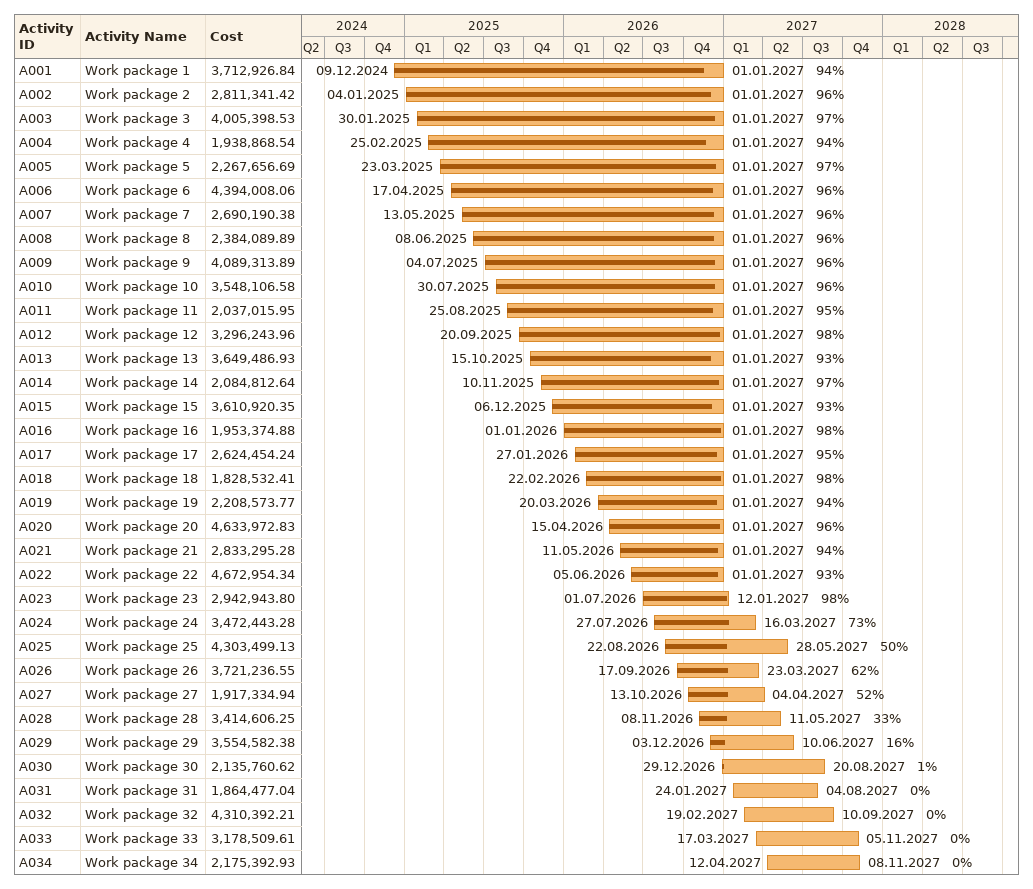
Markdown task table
| ID | Task | Start | Finish | % complete | Cost |
|---|---|---|---|---|---|
| A001 | Work package 1 | 2024-12-09 | 2027-01-01 | 94 | 3712926.84 |
| A002 | Work package 2 | 2025-01-04 | 2027-01-01 | 96 | 2811341.42 |
| A003 | Work package 3 | 2025-01-30 | 2027-01-01 | 97 | 4005398.53 |
| A004 | Work package 4 | 2025-02-25 | 2027-01-01 | 94 | 1938868.54 |
| A005 | Work package 5 | 2025-03-23 | 2027-01-01 | 97 | 2267656.69 |
| A006 | Work package 6 | 2025-04-17 | 2027-01-01 | 96 | 4394008.06 |
| A007 | Work package 7 | 2025-05-13 | 2027-01-01 | 96 | 2690190.38 |
| A008 | Work package 8 | 2025-06-08 | 2027-01-01 | 96 | 2384089.89 |
| A009 | Work package 9 | 2025-07-04 | 2027-01-01 | 96 | 4089313.89 |
| A010 | Work package 10 | 2025-07-30 | 2027-01-01 | 96 | 3548106.58 |
| A011 | Work package 11 | 2025-08-25 | 2027-01-01 | 95 | 2037015.95 |
| A012 | Work package 12 | 2025-09-20 | 2027-01-01 | 98 | 3296243.96 |
| A013 | Work package 13 | 2025-10-15 | 2027-01-01 | 93 | 3649486.93 |
| A014 | Work package 14 | 2025-11-10 | 2027-01-01 | 97 | 2084812.64 |
| A015 | Work package 15 | 2025-12-06 | 2027-01-01 | 93 | 3610920.35 |
| A016 | Work package 16 | 2026-01-01 | 2027-01-01 | 98 | 1953374.88 |
| A017 | Work package 17 | 2026-01-27 | 2027-01-01 | 95 | 2624454.24 |
| A018 | Work package 18 | 2026-02-22 | 2027-01-01 | 98 | 1828532.41 |
| A019 | Work package 19 | 2026-03-20 | 2027-01-01 | 94 | 2208573.77 |
| A020 | Work package 20 | 2026-04-15 | 2027-01-01 | 96 | 4633972.83 |
| A021 | Work package 21 | 2026-05-11 | 2027-01-01 | 94 | 2833295.28 |
| A022 | Work package 22 | 2026-06-05 | 2027-01-01 | 93 | 4672954.34 |
| A023 | Work package 23 | 2026-07-01 | 2027-01-12 | 98 | 2942943.80 |
| A024 | Work package 24 | 2026-07-27 | 2027-03-16 | 73 | 3472443.28 |
| A025 | Work package 25 | 2026-08-22 | 2027-05-28 | 50 | 4303499.13 |
| A026 | Work package 26 | 2026-09-17 | 2027-03-23 | 62 | 3721236.55 |
| A027 | Work package 27 | 2026-10-13 | 2027-04-04 | 52 | 1917334.94 |
| A028 | Work package 28 | 2026-11-08 | 2027-05-11 | 33 | 3414606.25 |
| A029 | Work package 29 | 2026-12-03 | 2027-06-10 | 16 | 3554582.38 |
| A030 | Work package 30 | 2026-12-29 | 2027-08-20 | 1 | 2135760.62 |
| A031 | Work package 31 | 2027-01-24 | 2027-08-04 | 0 | 1864477.04 |
| A032 | Work package 32 | 2027-02-19 | 2027-09-10 | 0 | 4310392.21 |
| A033 | Work package 33 | 2027-03-17 | 2027-11-05 | 0 | 3178509.61 |
| A034 | Work package 34 | 2027-04-12 | 2027-11-08 | 0 | 2175392.93 |
